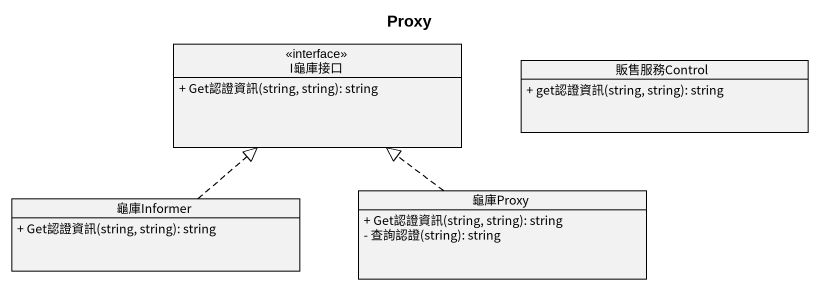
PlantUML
@startuml
title Proxy
hide circle
hide empty members
skinparam classAttributeIconSize 0
interface I龜庫接口 {
  + Get認證資訊(string, string): string
}
class 販售服務Control {
  + get認證資訊(string, string): string
}
class 龜庫Informer {
  + Get認證資訊(string, string): string
}
class 龜庫Proxy {
  + Get認證資訊(string, string): string
  - 查詢認證(string): string
}
龜庫Informer .up.|> I龜庫接口
龜庫Proxy .up.|> I龜庫接口
@enduml
